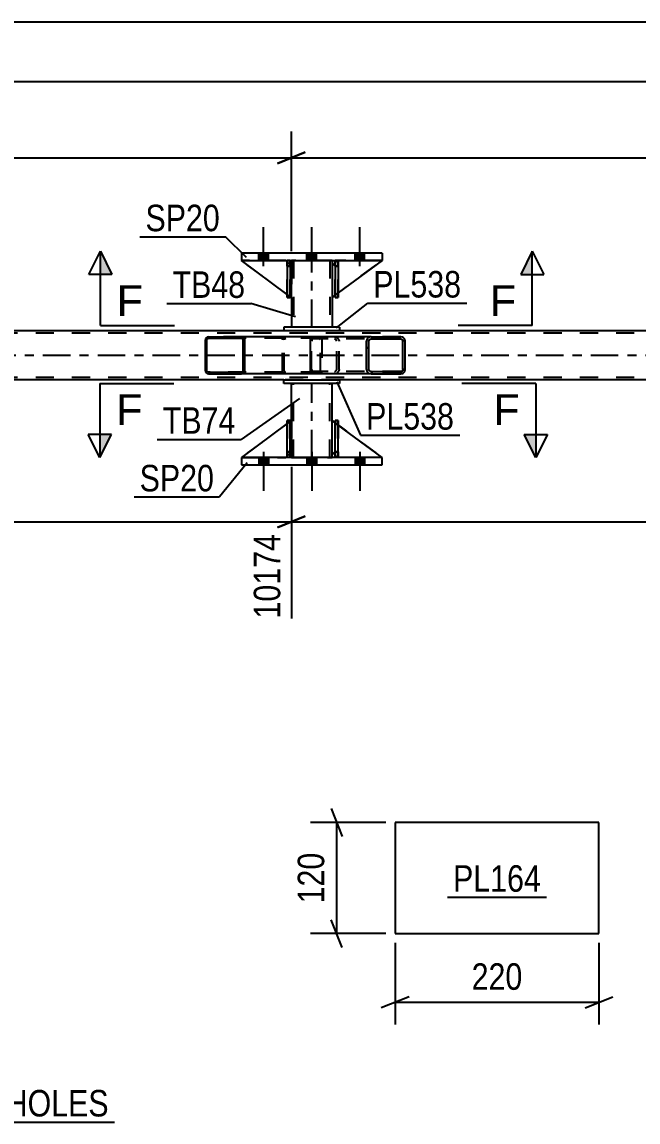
# Model space of a CAD drawing. Header units: millimetres. Extents: x 0 to 841, y 0 to 594.
# Drawn here: x 474.7 to 541.2, y 141.5 to 260.3 of the extents above; entities that cross this region are included whole.
import ezdxf

# ---------------------------------------------------------------- set-up
doc = ezdxf.new("R2010")
doc.units = ezdxf.units.MM
doc.linetypes.add('DXK_LINE_DOT2', pattern=[3.9198, 1.9599, -1.9599])
doc.linetypes.add('DXK_LINE_DOT3', pattern=[5.9187, 2.979, -0.9799, 0.9799, -0.9799])
doc.styles.add('Arial', font='ARIAL.TTF', dxfattribs={"height": 0.2})
doc.styles.add('Arial Narrow', font='ARIALN.TTF', dxfattribs={"height": 0.2})

# ---------------------------------------------------------------- blocks, each defined once
blk = doc.blocks.new('Part-318889209-2674 - 2549')
at = {"color": 7, "linetype": 'DXK_LINE_DOT2'}
for p, q in [((508.83, 217.25), (508.51, 217.25)), ((508.51, 213.85), (508.51, 217.25)), ((508.51, 213.25), (508.51, 217.25)), ((508.83, 217.25), (508.83, 213.85)), ((508.83, 213.25), (508.83, 217.25)), ((508.83, 213.85), (508.51, 213.85)), ((508.51, 213.25), (508.51, 213.85)), ((508.83, 213.85), (508.83, 213.25)), ((508.83, 213.25), (508.51, 213.25)), ((508.83, 213.25), (508.83, 213.25))]:
    blk.add_line(p, q, dxfattribs=at)
blk = doc.blocks.new('Part-318889209-2610 - 2549')
at = {"color": 2, "linetype": 'Continuous'}
for p, q in [((503.63, 234.53), (503.31, 234.53)), ((503.31, 234.53), (503.31, 230.53)), ((503.63, 234.53), (503.63, 234.53)), ((503.63, 234.53), (503.63, 230.53)), ((503.63, 230.53), (503.31, 230.53))]:
    blk.add_line(p, q, dxfattribs=at)
at = {"color": 7, "linetype": 'DXK_LINE_DOT2'}
for p, q in [((503.31, 233.93), (503.31, 234.53)), ((503.63, 233.93), (503.63, 234.53)), ((503.63, 234.53), (503.63, 234.53)), ((503.63, 233.93), (503.31, 233.93)), ((503.31, 233.93), (503.31, 230.53)), ((503.63, 230.53), (503.63, 233.93))]:
    blk.add_line(p, q, dxfattribs=at)
blk = doc.blocks.new('Part-318889209-2615 - 2549')
at = {"color": 2, "linetype": 'Continuous'}
for p, q in [((503.76, 217.25), (503.76, 221.25)), ((508.16, 217.25), (508.16, 221.25)), ((508.16, 213.25), (508.16, 213.85)), ((503.76, 213.25), (503.76, 213.85))]:
    blk.add_line(p, q, dxfattribs=at)
at = {"color": 7, "linetype": 'DXK_LINE_DOT2'}
for p, q in [((508.16, 221.25), (503.76, 221.25)), ((504, 213.25), (504, 221.25)), ((507.92, 213.25), (507.92, 221.25)), ((503.76, 213.85), (503.76, 217.25)), ((508.16, 213.85), (508.16, 217.25)), ((503.76, 213.25), (508.16, 213.25))]:
    blk.add_line(p, q, dxfattribs=at)
at = {"color": 7, "linetype": 'DXK_LINE_DOT3'}
blk.add_line((505.96, 213.25), (505.96, 221.25), dxfattribs=at)
blk = doc.blocks.new('Part-318889209-2620 - 2549')
at = {"color": 2, "linetype": 'Continuous'}
for p, q in [((502.96, 221.65), (508.96, 221.65)), ((502.96, 221.25), (502.96, 221.65)), ((508.96, 221.25), (502.96, 221.25)), ((508.96, 221.65), (508.96, 221.25))]:
    blk.add_line(p, q, dxfattribs=at)
blk = doc.blocks.new('Part-318889209-2625 - 2549')
at = {"color": 2, "linetype": 'Continuous'}
for p, q in [((508.96, 227.33), (502.96, 227.33)), ((502.96, 227.33), (502.96, 226.93)), ((508.96, 226.93), (502.96, 226.93)), ((508.96, 227.33), (508.96, 226.93))]:
    blk.add_line(p, q, dxfattribs=at)
blk = doc.blocks.new('Part-318889209-2630 - 2549')
at = {"color": 2, "linetype": 'Continuous'}
for p, q in [((503.76, 234.53), (503.76, 233.93)), ((508.16, 234.53), (508.16, 233.93)), ((503.76, 230.53), (503.76, 227.33)), ((508.16, 230.53), (508.16, 227.33))]:
    blk.add_line(p, q, dxfattribs=at)
at = {"color": 7, "linetype": 'DXK_LINE_DOT2'}
for p, q in [((508.16, 234.53), (503.76, 234.53)), ((504, 234.53), (504, 227.33)), ((507.92, 234.53), (507.92, 227.33)), ((503.76, 233.93), (503.76, 230.53)), ((508.16, 233.93), (508.16, 230.53)), ((508.16, 227.33), (503.76, 227.33))]:
    blk.add_line(p, q, dxfattribs=at)
at = {"color": 7, "linetype": 'DXK_LINE_DOT3'}
blk.add_line((505.96, 227.33), (505.96, 234.53), dxfattribs=at)
blk = doc.blocks.new('Part-318889209-2697 - 2549')
at = {"color": 7, "linetype": 'DXK_LINE_DOT2'}
for p, q in [((503.31, 233.93), (503.31, 234.53)), ((503.31, 234.53), (503.31, 234.53)), ((503.31, 234.53), (503.31, 230.53)), ((503.63, 234.53), (503.31, 234.53)), ((503.63, 233.93), (503.63, 234.53)), ((503.63, 230.53), (503.63, 234.53)), ((503.31, 230.53), (503.31, 233.93)), ((503.31, 233.93), (503.63, 233.93)), ((503.63, 233.93), (503.63, 230.53)), ((503.31, 230.53), (503.63, 230.53))]:
    blk.add_line(p, q, dxfattribs=at)
blk = doc.blocks.new('Part-318889209-2637 - 2549')
at = {"color": 2, "linetype": 'Continuous'}
for p, q in [((503.31, 213.25), (503.31, 217.25)), ((503.31, 217.25), (503.63, 217.25)), ((503.63, 213.25), (503.63, 217.25)), ((503.31, 213.25), (503.31, 213.25)), ((503.63, 213.25), (503.31, 213.25))]:
    blk.add_line(p, q, dxfattribs=at)
at = {"color": 7, "linetype": 'DXK_LINE_DOT2'}
for p, q in [((503.31, 217.25), (503.31, 213.85)), ((503.63, 213.85), (503.63, 217.25)), ((503.31, 213.85), (503.31, 213.25)), ((503.31, 213.85), (503.63, 213.85)), ((503.63, 213.25), (503.63, 213.85)), ((503.63, 213.25), (503.63, 213.25))]:
    blk.add_line(p, q, dxfattribs=at)
blk = doc.blocks.new('Part-318889209-2639 - 2549')
at = {"color": 7, "linetype": 'DXK_LINE_DOT2'}
for p, q in [((503.63, 217.25), (503.31, 217.25)), ((503.31, 213.85), (503.31, 217.25)), ((503.31, 213.25), (503.31, 217.25)), ((503.63, 217.25), (503.63, 213.85)), ((503.63, 213.25), (503.63, 217.25)), ((503.63, 213.85), (503.31, 213.85)), ((503.31, 213.25), (503.31, 213.85)), ((503.63, 213.85), (503.63, 213.25)), ((503.63, 213.25), (503.31, 213.25)), ((503.63, 213.25), (503.63, 213.25))]:
    blk.add_line(p, q, dxfattribs=at)
blk = doc.blocks.new('Part-318889209-2656 - 2549')
at = {"color": 2, "linetype": 'Continuous'}
for p, q in [((513.56, 235.33), (498.36, 235.33)), ((498.36, 235.33), (498.36, 234.53)), ((513.56, 235.33), (513.56, 234.53)), ((498.36, 234.53), (513.56, 234.53))]:
    blk.add_line(p, q, dxfattribs=at)
blk = doc.blocks.new('Part-318889209-2661 - 2549')
at = {"color": 2, "linetype": 'Continuous'}
for p, q in [((513.56, 213.25), (498.36, 213.25)), ((498.36, 213.25), (498.36, 212.45)), ((513.56, 212.45), (513.56, 213.25)), ((498.36, 212.45), (513.56, 212.45))]:
    blk.add_line(p, q, dxfattribs=at)
blk = doc.blocks.new('Part-318889209-2662 - 2549')
at = {"color": 7, "linetype": 'DXK_LINE_DOT2'}
for p, q in [((508.16, 213.85), (508.16, 217.25)), ((508.16, 217.25), (513.56, 213.25)), ((508.76, 213.25), (508.16, 213.85)), ((513.56, 213.25), (508.76, 213.25))]:
    blk.add_line(p, q, dxfattribs=at)
blk = doc.blocks.new('Part-318889209-2663 - 2549')
at = {"color": 2, "linetype": 'Continuous'}
for p, q in [((508.16, 213.85), (508.16, 217.25)), ((508.51, 216.99), (508.16, 217.25)), ((513.56, 213.25), (508.83, 216.75)), ((508.51, 213.49), (508.16, 213.85))]:
    blk.add_line(p, q, dxfattribs=at)
at = {"color": 7, "linetype": 'DXK_LINE_DOT2'}
for p, q in [((508.83, 216.75), (508.51, 216.99)), ((508.76, 213.25), (508.51, 213.49)), ((513.56, 213.25), (508.76, 213.25)), ((513.56, 213.25), (513.56, 213.25)), ((513.56, 213.25), (513.56, 213.25))]:
    blk.add_line(p, q, dxfattribs=at)
blk = doc.blocks.new('Part-318889209-2664 - 2549')
at = {"color": 7, "linetype": 'DXK_LINE_DOT2'}
for p, q in [((503.76, 217.25), (498.36, 213.25)), ((503.76, 213.85), (503.76, 217.25)), ((503.76, 217.25), (503.76, 213.85)), ((498.36, 213.25), (503.16, 213.25)), ((503.16, 213.25), (503.76, 213.85)), ((503.76, 213.85), (503.16, 213.25)), ((503.76, 213.85), (503.76, 213.85))]:
    blk.add_line(p, q, dxfattribs=at)
blk = doc.blocks.new('Part-318889209-2667 - 2549')
at = {"linetype": 'Continuous'}
h = blk.add_hatch(dxfattribs=at)
h.set_pattern_fill('', scale=0.7, style=0, pattern_type=0)
h.set_pattern_definition([(45, (516.03, 225.991), (-1.57154, 1.57154), [])])
h.paths.add_polyline_path([(516.07, 225.81), (516.03, 225.99), (515.92, 226.15), (515.76, 226.25), (515.57, 226.29), (512.38, 226.29), (512.19, 226.25), (512.03, 226.15), (511.92, 225.99), (511.88, 225.81), (511.88, 222.77), (511.92, 222.58), (512.03, 222.43), (512.19, 222.32), (512.38, 222.29), (515.57, 222.29), (515.76, 222.32), (515.92, 222.43), (516.03, 222.58), (516.07, 222.77)])
h.paths.add_polyline_path([(515.8, 222.68), (515.74, 222.6), (515.66, 222.55), (515.57, 222.53), (512.38, 222.53), (512.29, 222.55), (512.2, 222.6), (512.15, 222.68), (512.13, 222.77), (512.13, 225.81), (512.15, 225.9), (512.2, 225.98), (512.29, 226.03), (512.38, 226.05), (515.57, 226.05), (515.66, 226.03), (515.74, 225.98), (515.8, 225.9), (515.82, 225.81), (515.82, 222.77)])
at = {"color": 2, "linetype": 'Continuous'}
for p, q in [((505.81, 225.81), (505.83, 225.99)), ((505.81, 222.77), (505.81, 225.81)), ((505.83, 225.99), (505.89, 226.15)), ((505.89, 226.15), (505.98, 226.25)), ((505.98, 226.25), (506.08, 226.29)), ((512.38, 226.29), (506.08, 226.29)), ((511.92, 225.99), (511.88, 225.81)), ((511.88, 222.77), (511.88, 225.81)), ((512.13, 225.81), (512.15, 225.9)), ((512.13, 222.77), (512.13, 225.81)), ((512.15, 225.9), (512.2, 225.98)), ((512.38, 226.29), (512.19, 226.25)), ((512.2, 225.98), (512.29, 226.03)), ((512.29, 226.03), (512.38, 226.05)), ((512.38, 226.29), (515.57, 226.29)), ((512.38, 226.05), (515.57, 226.05)), ((515.76, 226.25), (515.57, 226.29)), ((515.57, 226.05), (515.66, 226.03)), ((515.66, 226.03), (515.74, 225.98)), ((515.74, 225.98), (515.8, 225.9)), ((515.8, 225.9), (515.82, 225.81)), ((515.82, 222.77), (515.82, 225.81)), ((516.07, 225.81), (516.03, 225.99)), ((516.07, 222.77), (516.07, 225.81)), ((505.83, 222.58), (505.81, 222.77)), ((505.89, 222.43), (505.83, 222.58)), ((505.98, 222.32), (505.89, 222.43)), ((506.08, 222.29), (505.98, 222.32)), ((512.38, 222.29), (506.08, 222.29)), ((511.88, 222.77), (511.92, 222.58)), ((512.15, 222.68), (512.13, 222.77)), ((512.2, 222.6), (512.15, 222.68)), ((512.19, 222.32), (512.38, 222.29)), ((512.29, 222.55), (512.2, 222.6)), ((512.38, 222.53), (512.29, 222.55)), ((512.38, 222.53), (515.57, 222.53)), ((512.38, 222.29), (515.57, 222.29)), ((515.66, 222.55), (515.57, 222.53)), ((515.57, 222.29), (515.76, 222.32)), ((515.74, 222.6), (515.66, 222.55)), ((515.8, 222.68), (515.74, 222.6)), ((515.82, 222.77), (515.8, 222.68)), ((516.03, 222.58), (516.07, 222.77))]:
    blk.add_line(p, q, dxfattribs=at)
at = {"color": 7, "linetype": 'DXK_LINE_DOT2'}
for p, q in [((505.96, 225.9), (505.95, 225.81)), ((505.95, 222.77), (505.95, 225.81)), ((505.98, 225.98), (505.96, 225.9)), ((506.03, 226.03), (505.98, 225.98)), ((506.08, 226.05), (506.03, 226.03)), ((515.57, 226.05), (506.08, 226.05)), ((507.07, 226.05), (507.07, 226.29)), ((508.42, 226.29), (508.61, 226.25)), ((508.51, 226.03), (508.42, 226.05)), ((508.59, 225.98), (508.51, 226.03)), ((508.65, 225.9), (508.59, 225.98)), ((508.67, 225.81), (508.65, 225.9)), ((508.67, 222.77), (508.67, 225.81)), ((508.88, 225.99), (508.92, 225.81)), ((508.92, 222.77), (508.92, 225.81)), ((515.57, 226.29), (512.38, 226.29)), ((505.95, 222.77), (505.96, 222.68)), ((505.96, 222.68), (505.98, 222.6)), ((505.98, 222.6), (506.03, 222.55)), ((506.03, 222.55), (506.08, 222.53)), ((515.57, 222.53), (506.08, 222.53)), ((507.07, 222.29), (507.07, 222.53)), ((508.42, 222.53), (508.51, 222.55)), ((508.61, 222.32), (508.42, 222.29)), ((508.51, 222.55), (508.59, 222.6)), ((508.59, 222.6), (508.65, 222.68)), ((508.65, 222.68), (508.67, 222.77)), ((508.92, 222.77), (508.88, 222.58)), ((515.57, 222.29), (512.38, 222.29))]:
    blk.add_line(p, q, dxfattribs=at)
for centre, start, end in [((508.43, 225.79), 23.8494, 68.8059), ((508.43, 222.78), 291.1941, 336.1506)]:
    blk.add_arc(centre, 0.492, start, end, dxfattribs=at)
at = {"color": 2, "linetype": 'Continuous'}
for centre, start, end in [((512.37, 225.79), 111.1941, 156.1506), ((515.58, 225.79), 23.8494, 68.8059), ((512.37, 222.78), 203.8494, 248.8059), ((515.58, 222.78), 291.1941, 336.1506)]:
    blk.add_arc(centre, 0.492, start, end, dxfattribs=at)
blk = doc.blocks.new('Part-318889209-2671 - 2549')
at = {"color": 2, "linetype": 'Continuous'}
for p, q in [((503.31, 216.92), (498.36, 213.25)), ((503.76, 217.25), (503.63, 217.15)), ((503.76, 213.85), (503.76, 217.25)), ((503.31, 213.4), (503.16, 213.25)), ((503.76, 213.85), (503.63, 213.72)), ((503.76, 213.85), (503.76, 213.85))]:
    blk.add_line(p, q, dxfattribs=at)
at = {"color": 7, "linetype": 'DXK_LINE_DOT2'}
for p, q in [((503.63, 217.15), (503.31, 216.92)), ((503.76, 213.85), (503.76, 217.25)), ((498.36, 213.25), (503.16, 213.25)), ((503.76, 213.85), (503.16, 213.25)), ((503.63, 213.72), (503.31, 213.4))]:
    blk.add_line(p, q, dxfattribs=at)
blk = doc.blocks.new('Part-318889209-2672 - 2549')
at = {"color": 2, "linetype": 'Continuous'}
for p, q in [((508.51, 213.25), (508.51, 217.25)), ((508.51, 217.25), (508.83, 217.25)), ((508.83, 213.25), (508.83, 217.25)), ((508.51, 213.25), (508.51, 213.25)), ((508.83, 213.25), (508.51, 213.25))]:
    blk.add_line(p, q, dxfattribs=at)
at = {"color": 7, "linetype": 'DXK_LINE_DOT2'}
for p, q in [((508.51, 217.25), (508.51, 213.85)), ((508.83, 213.85), (508.83, 217.25)), ((508.51, 213.85), (508.51, 213.25)), ((508.51, 213.85), (508.83, 213.85)), ((508.83, 213.25), (508.83, 213.85)), ((508.83, 213.25), (508.83, 213.25))]:
    blk.add_line(p, q, dxfattribs=at)
blk = doc.blocks.new('Part-318889209-2676 - 2549')
at = {"color": 7, "linetype": 'DXK_LINE_DOT2'}
for p, q in [((508.76, 234.53), (508.16, 233.93)), ((508.16, 230.53), (513.56, 234.53)), ((513.56, 234.53), (508.76, 234.53)), ((508.16, 233.93), (508.16, 230.53))]:
    blk.add_line(p, q, dxfattribs=at)
blk = doc.blocks.new('Part-318889209-2716 - 2549')
at = {"color": 2, "linetype": 'Continuous'}
for p, q in [((508.51, 234.28), (508.16, 233.93)), ((513.56, 234.53), (508.83, 231.03)), ((508.16, 233.93), (508.16, 230.53)), ((508.51, 230.79), (508.16, 230.53))]:
    blk.add_line(p, q, dxfattribs=at)
at = {"color": 7, "linetype": 'DXK_LINE_DOT2'}
for p, q in [((508.76, 234.53), (508.51, 234.28)), ((513.56, 234.53), (508.76, 234.53)), ((508.83, 231.03), (508.51, 230.79))]:
    blk.add_line(p, q, dxfattribs=at)
blk = doc.blocks.new('Part-318889209-2717 - 2549')
at = {"color": 7, "linetype": 'DXK_LINE_DOT2'}
for p, q in [((503.76, 230.53), (498.36, 234.53)), ((498.36, 234.53), (503.16, 234.53)), ((503.16, 234.53), (503.76, 233.93)), ((503.76, 233.93), (503.16, 234.53)), ((503.76, 233.93), (503.76, 230.53)), ((503.76, 233.93), (503.76, 233.93)), ((503.76, 233.93), (503.76, 230.53))]:
    blk.add_line(p, q, dxfattribs=at)
blk = doc.blocks.new('Part-318889209-2718 - 2549')
at = {"color": 2, "linetype": 'Continuous'}
for p, q in [((503.31, 230.86), (498.36, 234.53)), ((503.31, 234.37), (503.16, 234.53)), ((503.76, 233.93), (503.63, 234.05)), ((503.76, 233.93), (503.76, 233.93)), ((503.76, 230.53), (503.76, 233.93)), ((503.63, 230.62), (503.76, 230.53)), ((503.76, 230.53), (503.76, 230.53))]:
    blk.add_line(p, q, dxfattribs=at)
at = {"color": 7, "linetype": 'DXK_LINE_DOT2'}
for p, q in [((503.16, 234.53), (498.36, 234.53)), ((503.16, 234.53), (503.76, 233.93)), ((503.63, 234.05), (503.31, 234.37)), ((503.76, 233.93), (503.76, 230.53)), ((503.63, 230.62), (503.31, 230.86))]:
    blk.add_line(p, q, dxfattribs=at)
blk = doc.blocks.new('Part-318889209-2719 - 2549')
at = {"color": 2, "linetype": 'Continuous'}
for p, q in [((508.83, 234.53), (508.51, 234.53)), ((508.51, 234.53), (508.51, 230.53)), ((508.83, 234.53), (508.83, 234.53)), ((508.83, 234.53), (508.83, 230.53)), ((508.83, 230.53), (508.51, 230.53))]:
    blk.add_line(p, q, dxfattribs=at)
at = {"color": 7, "linetype": 'DXK_LINE_DOT2'}
for p, q in [((508.51, 233.93), (508.51, 234.53)), ((508.83, 233.93), (508.83, 234.53)), ((508.83, 234.53), (508.83, 234.53)), ((508.83, 233.93), (508.51, 233.93)), ((508.51, 233.93), (508.51, 230.53)), ((508.83, 230.53), (508.83, 233.93))]:
    blk.add_line(p, q, dxfattribs=at)
blk = doc.blocks.new('Part-318889209-2721 - 2549')
at = {"color": 7, "linetype": 'DXK_LINE_DOT2'}
for p, q in [((508.51, 233.93), (508.51, 234.53)), ((508.51, 234.53), (508.51, 234.53)), ((508.51, 234.53), (508.51, 230.53)), ((508.83, 234.53), (508.51, 234.53)), ((508.83, 233.93), (508.83, 234.53)), ((508.83, 230.53), (508.83, 234.53)), ((508.51, 230.53), (508.51, 233.93)), ((508.51, 233.93), (508.83, 233.93)), ((508.83, 233.93), (508.83, 230.53)), ((508.51, 230.53), (508.83, 230.53))]:
    blk.add_line(p, q, dxfattribs=at)
blk = doc.blocks.new('Part-318889209-2780 - 2549')
at = {"color": 2, "linetype": 'Continuous'}
for p, q in [((502.96, 226.93), (253.74, 226.93)), ((673.23, 226.93), (508.96, 226.93)), ((502.96, 221.65), (253.74, 221.65)), ((673.23, 221.65), (508.96, 221.65))]:
    blk.add_line(p, q, dxfattribs=at)
at = {"color": 7, "linetype": 'DXK_LINE_DOT2'}
for p, q in [((508.96, 226.93), (502.96, 226.93)), ((772.08, 226.69), (109.96, 226.69)), ((772.08, 221.89), (109.96, 221.89)), ((508.96, 221.65), (502.96, 221.65))]:
    blk.add_line(p, q, dxfattribs=at)
at = {"color": 7, "linetype": 'DXK_LINE_DOT3'}
blk.add_line((109.96, 224.29), (772.08, 224.29), dxfattribs=at)
blk = doc.blocks.new('Part-318889209-2782 - 2549')
at = {"linetype": 'Continuous'}
h = blk.add_hatch(dxfattribs=at)
h.set_pattern_fill('', scale=0.7, style=0, pattern_type=0)
h.set_pattern_definition([(45, (498.6972, 226.0898), (-1.57154, 1.57154), [])])
h.paths.add_polyline_path([(498.72, 225.97), (498.7, 226.09), (498.62, 226.19), (498.51, 226.26), (498.38, 226.29), (494.81, 226.29), (494.68, 226.26), (494.57, 226.19), (494.49, 226.09), (494.47, 225.97), (494.47, 222.61), (494.49, 222.48), (494.57, 222.38), (494.68, 222.31), (494.81, 222.29), (498.38, 222.29), (498.51, 222.31), (498.62, 222.38), (498.7, 222.48), (498.72, 222.61)])
h.paths.add_polyline_path([(498.54, 222.55), (498.5, 222.49), (498.45, 222.46), (498.38, 222.45), (494.81, 222.45), (494.74, 222.46), (494.69, 222.49), (494.65, 222.55), (494.64, 222.61), (494.64, 225.97), (494.65, 226.03), (494.69, 226.08), (494.74, 226.12), (494.81, 226.13), (498.38, 226.13), (498.45, 226.12), (498.5, 226.08), (498.54, 226.03), (498.55, 225.97), (498.55, 222.61)])
at = {"color": 2, "linetype": 'Continuous'}
for p, q in [((494.49, 226.09), (494.47, 225.97)), ((494.47, 222.61), (494.47, 225.97)), ((494.64, 225.97), (494.65, 226.03)), ((494.64, 222.61), (494.64, 225.97)), ((494.65, 226.03), (494.69, 226.08)), ((494.81, 226.29), (494.68, 226.26)), ((494.69, 226.08), (494.74, 226.12)), ((494.74, 226.12), (494.81, 226.13)), ((494.81, 226.29), (498.38, 226.29)), ((494.81, 226.13), (498.38, 226.13)), ((506.08, 226.29), (498.38, 226.29)), ((498.51, 226.26), (498.38, 226.29)), ((498.38, 226.13), (498.45, 226.12)), ((498.45, 226.12), (498.5, 226.08)), ((498.5, 226.08), (498.54, 226.03)), ((498.54, 226.03), (498.55, 225.97)), ((498.55, 222.61), (498.55, 225.97)), ((498.72, 225.97), (498.7, 226.09)), ((498.72, 222.61), (498.72, 225.97)), ((494.47, 222.61), (494.49, 222.48)), ((494.65, 222.55), (494.64, 222.61)), ((494.69, 222.49), (494.65, 222.55)), ((494.68, 222.31), (494.81, 222.29)), ((494.74, 222.46), (494.69, 222.49)), ((494.81, 222.45), (494.74, 222.46)), ((494.81, 222.45), (498.38, 222.45)), ((494.81, 222.29), (498.38, 222.29)), ((498.45, 222.46), (498.38, 222.45)), ((498.38, 222.29), (498.51, 222.31)), ((506.08, 222.29), (498.38, 222.29)), ((498.5, 222.49), (498.45, 222.46)), ((498.54, 222.55), (498.5, 222.49)), ((498.55, 222.61), (498.54, 222.55)), ((498.7, 222.48), (498.72, 222.61))]:
    blk.add_line(p, q, dxfattribs=at)
at = {"color": 7, "linetype": 'DXK_LINE_DOT2'}
for p, q in [((498.38, 226.29), (494.81, 226.29)), ((506.73, 226.13), (494.81, 226.13)), ((502.82, 225.97), (502.84, 226.09)), ((502.82, 222.61), (502.82, 225.97)), ((503, 226.03), (502.99, 225.97)), ((502.99, 222.61), (502.99, 225.97)), ((503.04, 226.08), (503, 226.03)), ((503.03, 226.26), (503.16, 226.29)), ((503.04, 226.08), (503.05, 226.09)), ((503.05, 226.09), (503.09, 226.12)), ((503.09, 226.12), (503.16, 226.13)), ((506.73, 226.29), (506.08, 226.29)), ((506.73, 226.29), (506.86, 226.26)), ((506.8, 226.12), (506.73, 226.13)), ((506.85, 226.08), (506.8, 226.12)), ((506.89, 226.03), (506.85, 226.08)), ((506.9, 225.97), (506.89, 226.03)), ((506.9, 222.61), (506.9, 225.97)), ((507.05, 226.09), (507.07, 225.99)), ((507.07, 225.99), (507.07, 225.97)), ((507.07, 225.97), (507.07, 222.61)), ((506.73, 222.45), (494.81, 222.45)), ((498.38, 222.29), (494.81, 222.29)), ((502.84, 222.48), (502.82, 222.61)), ((502.99, 222.61), (503, 222.55)), ((503, 222.55), (503.04, 222.49)), ((503.16, 222.29), (503.03, 222.31)), ((503.04, 222.49), (503.05, 222.48)), ((503.05, 222.48), (503.09, 222.46)), ((503.09, 222.46), (503.16, 222.45)), ((506.73, 222.29), (506.08, 222.29)), ((506.73, 222.45), (506.8, 222.46)), ((506.86, 222.31), (506.73, 222.29)), ((506.8, 222.46), (506.85, 222.49)), ((506.85, 222.49), (506.89, 222.55)), ((506.89, 222.55), (506.9, 222.61)), ((507.07, 222.61), (507.05, 222.48))]:
    blk.add_line(p, q, dxfattribs=at)
at = {"color": 2, "linetype": 'Continuous'}
for centre, start, end in [((494.79, 225.95), 110.7583, 155.68), ((498.4, 225.95), 24.32, 69.2417), ((494.79, 222.62), 204.32, 249.2417), ((498.4, 222.62), 290.7583, 335.68)]:
    blk.add_arc(centre, 0.331, start, end, dxfattribs=at)
at = {"color": 7, "linetype": 'DXK_LINE_DOT2'}
for centre, start, end in [((503.14, 225.95), 110.7583, 155.68), ((506.75, 225.95), 24.32, 69.2417), ((503.14, 222.62), 204.32, 249.2417), ((506.75, 222.62), 290.7583, 335.68)]:
    blk.add_arc(centre, 0.331, start, end, dxfattribs=at)
blk = doc.blocks.new('Bolt-318889209-2812 - 2549')
at = {"linetype": 'Continuous'}
for points in [[(501.28, 213.25), (500.24, 213.25), (500.24, 212.45), (501.28, 212.45)], [(501.28, 213.25), (500.24, 213.25), (500.24, 212.45), (501.28, 212.45)], [(501.28, 213.25), (500.24, 213.25), (500.24, 212.45), (501.28, 212.45)], [(506.48, 213.25), (505.44, 213.25), (505.44, 212.45), (506.48, 212.45)], [(506.48, 213.25), (505.44, 213.25), (505.44, 212.45), (506.48, 212.45)], [(511.68, 213.25), (510.64, 213.25), (510.64, 212.45), (511.68, 212.45)], [(511.68, 213.25), (510.64, 213.25), (510.64, 212.45), (511.68, 212.45)], [(511.68, 213.25), (510.64, 213.25), (510.64, 212.45), (511.68, 212.45)]]:
    blk.add_hatch(color=1, dxfattribs=at).paths.add_polyline_path(points)
at = {"color": 1, "linetype": 'Continuous'}
for p, q in [((500.76, 213.85), (500.76, 209.65)), ((500.76, 213.85), (500.76, 209.65)), ((500.76, 213.85), (500.76, 209.65)), ((505.96, 213.85), (505.96, 209.65)), ((505.96, 213.85), (505.96, 209.65)), ((511.16, 213.85), (511.16, 209.65)), ((511.16, 213.85), (511.16, 209.65)), ((511.16, 213.85), (511.16, 209.65)), ((500.24, 213.25), (500.24, 212.45)), ((500.24, 213.25), (500.24, 212.45)), ((500.24, 213.25), (500.24, 212.45)), ((501.28, 213.25), (501.28, 212.45)), ((501.28, 213.25), (501.28, 212.45)), ((501.28, 213.25), (501.28, 212.45)), ((505.44, 213.25), (505.44, 212.45)), ((505.44, 213.25), (505.44, 212.45)), ((506.48, 213.25), (506.48, 212.45)), ((506.48, 213.25), (506.48, 212.45)), ((510.64, 213.25), (510.64, 212.45)), ((510.64, 213.25), (510.64, 212.45)), ((510.64, 213.25), (510.64, 212.45)), ((511.68, 213.25), (511.68, 212.45)), ((511.68, 213.25), (511.68, 212.45)), ((511.68, 213.25), (511.68, 212.45))]:
    blk.add_line(p, q, dxfattribs=at)
blk = doc.blocks.new('Bolt-318889209-2813 - 2549')
at = {"linetype": 'Continuous'}
for points in [[(500.24, 234.53), (501.28, 234.53), (501.28, 235.33), (500.24, 235.33)], [(500.24, 234.53), (501.28, 234.53), (501.28, 235.33), (500.24, 235.33)], [(500.24, 234.53), (501.28, 234.53), (501.28, 235.33), (500.24, 235.33)], [(505.44, 234.53), (506.48, 234.53), (506.48, 235.33), (505.44, 235.33)], [(505.44, 234.53), (506.48, 234.53), (506.48, 235.33), (505.44, 235.33)], [(510.64, 234.53), (511.68, 234.53), (511.68, 235.33), (510.64, 235.33)], [(510.64, 234.53), (511.68, 234.53), (511.68, 235.33), (510.64, 235.33)], [(510.64, 234.53), (511.68, 234.53), (511.68, 235.33), (510.64, 235.33)]]:
    blk.add_hatch(color=1, dxfattribs=at).paths.add_polyline_path(points)
at = {"color": 1, "linetype": 'Continuous'}
for p, q in [((500.76, 233.93), (500.76, 238.13)), ((500.76, 233.93), (500.76, 238.13)), ((500.76, 233.93), (500.76, 238.13)), ((505.96, 233.93), (505.96, 238.13)), ((505.96, 233.93), (505.96, 238.13)), ((511.16, 233.93), (511.16, 238.13)), ((511.16, 233.93), (511.16, 238.13)), ((511.16, 233.93), (511.16, 238.13)), ((500.24, 234.53), (500.24, 235.33)), ((500.24, 234.53), (500.24, 235.33)), ((500.24, 234.53), (500.24, 235.33)), ((501.28, 234.53), (501.28, 235.33)), ((501.28, 234.53), (501.28, 235.33)), ((501.28, 234.53), (501.28, 235.33)), ((505.44, 234.53), (505.44, 235.33)), ((505.44, 234.53), (505.44, 235.33)), ((506.48, 234.53), (506.48, 235.33)), ((506.48, 234.53), (506.48, 235.33)), ((510.64, 234.53), (510.64, 235.33)), ((510.64, 234.53), (510.64, 235.33)), ((510.64, 234.53), (510.64, 235.33)), ((511.68, 234.53), (511.68, 235.33)), ((511.68, 234.53), (511.68, 235.33)), ((511.68, 234.53), (511.68, 235.33))]:
    blk.add_line(p, q, dxfattribs=at)
blk = doc.blocks.new('Part-318889209-8035 - 8031')
at = {"color": 2, "linetype": 'Continuous'}
for p, q in [((514.98, 173.83), (514.98, 161.83)), ((536.99, 173.83), (514.98, 173.83)), ((536.99, 161.83), (536.99, 173.83)), ((514.98, 161.83), (536.99, 161.83))]:
    blk.add_line(p, q, dxfattribs=at)
blk = doc.blocks.new('StraightDimension-318889209-3051 - 2549')
at = {"color": 7, "linetype": 'Continuous'}
for p, q in [((503.76, 212.25), (503.76, 195.86)), ((674.02, 212.25), (674.02, 195.86)), ((505.26, 206.9), (502.26, 205.7)), ((672.52, 205.7), (675.52, 206.9)), ((503.76, 206.3), (674.02, 206.3))]:
    blk.add_line(p, q, dxfattribs=at)
at = {"color": 0}
blk.add_wipeout([(593.15, 207.05), (593.15, 211.25), (584.63, 211.25), (584.63, 207.05)], dxfattribs=at)
at = {"color": 3, "style": 'Arial Narrow'}
blk.add_text('4257', height=2.863, dxfattribs=at).set_placement((585.23, 207.65))
at = {"color": 0, "linetype": 'Continuous'}
blk.add_wipeout([(673.42, 205.6), (669.22, 205.6), (669.22, 195.26), (673.42, 195.26)], dxfattribs=at)
at = {"color": 3, "linetype": 'Continuous', "style": 'Arial Narrow'}
blk.add_text('14430', height=2.863, rotation=90.0002, dxfattribs=at).set_placement((672.82, 195.86))
blk = doc.blocks.new('StraightDimension-318889209-2928 - 2549')
at = {"color": 7, "linetype": 'Continuous'}
for p, q in [((503.76, 235.53), (503.76, 248.47)), ((674.02, 235.53), (674.02, 248.47)), ((505.26, 246.22), (502.26, 245.02)), ((672.52, 245.02), (675.52, 246.22)), ((503.76, 245.62), (674.02, 245.62))]:
    blk.add_line(p, q, dxfattribs=at)
at = {"color": 0}
blk.add_wipeout([(593.15, 246.37), (593.15, 250.57), (584.63, 250.57), (584.63, 246.37)], dxfattribs=at)
at = {"color": 3, "style": 'Arial Narrow'}
blk.add_text('4257', height=2.863, dxfattribs=at).set_placement((585.23, 246.97))
blk = doc.blocks.new('StraightDimension-318889209-2882 - 2549')
at = {"color": 7, "linetype": 'Continuous'}
blk.add_line((99.74, 253.87), (782.3, 253.87), dxfattribs=at)
blk = doc.blocks.new('StraightDimension-318889209-2903 - 2549')
at = {"color": 7, "linetype": 'Continuous'}
blk.add_line((99.1, 260.29), (782.94, 260.29), dxfattribs=at)
blk = doc.blocks.new('StraightDimension-318889209-2922 - 2549')
at = {"color": 7, "linetype": 'Continuous'}
for p, q in [((503.76, 235.53), (503.76, 248.47)), ((502.26, 245.02), (505.26, 246.22)), ((248.54, 245.62), (503.76, 245.62))]:
    blk.add_line(p, q, dxfattribs=at)
blk = doc.blocks.new('StraightDimension-318889209-3045 - 2549')
at = {"color": 7, "linetype": 'Continuous'}
for p, q in [((503.76, 212.25), (503.76, 195.86)), ((502.26, 205.7), (505.26, 206.9)), ((248.54, 206.3), (503.76, 206.3))]:
    blk.add_line(p, q, dxfattribs=at)
at = {"color": 0, "linetype": 'Continuous'}
blk.add_wipeout([(503.16, 205.6), (498.96, 205.6), (498.96, 195.26), (503.16, 195.26)], dxfattribs=at)
at = {"color": 3, "linetype": 'Continuous', "style": 'Arial Narrow'}
blk.add_text('10174', height=2.863, rotation=90.0002, dxfattribs=at).set_placement((502.56, 195.86))
blk = doc.blocks.new('StraightDimension-318889209-8037 - 8031')
at = {"color": 7, "linetype": 'Continuous'}
for p, q in [((508.06, 175.33), (509.26, 172.33)), ((513.98, 173.83), (505.81, 173.83)), ((508.66, 161.83), (508.66, 173.83)), ((509.26, 160.33), (508.06, 163.33)), ((513.98, 161.83), (505.81, 161.83))]:
    blk.add_line(p, q, dxfattribs=at)
at = {"color": 0}
blk.add_wipeout([(507.91, 171.17), (503.71, 171.17), (503.71, 164.49), (507.91, 164.49)], dxfattribs=at)
at = {"color": 3, "style": 'Arial Narrow'}
blk.add_text('120', height=2.863, rotation=90.0002, dxfattribs=at).set_placement((507.31, 165.09))
blk = doc.blocks.new('StraightDimension-318889209-8048 - 8031')
at = {"color": 7, "linetype": 'Continuous'}
for p, q in [((514.98, 160.83), (514.98, 152.01)), ((536.99, 160.83), (536.99, 152.01)), ((516.48, 155.01), (513.48, 153.81)), ((535.49, 153.81), (538.49, 155.01)), ((514.98, 154.41), (536.99, 154.41))]:
    blk.add_line(p, q, dxfattribs=at)
at = {"color": 0}
blk.add_wipeout([(529.32, 155.16), (529.32, 159.36), (522.64, 159.36), (522.64, 155.16)], dxfattribs=at)
at = {"color": 3, "style": 'Arial Narrow'}
blk.add_text('220', height=2.863, dxfattribs=at).set_placement((523.24, 155.76))
blk = doc.blocks.new('Mark-318889209-2626 - 2549')
at = {"color": 30, "linetype": 'Continuous'}
for p in [(490.32, 229.89), (504.21, 228.45)]:
    blk.add_line(p, (499.38, 229.89), dxfattribs=at)
at = {"color": 0}
blk.add_wipeout([(498.78, 230.49), (498.78, 233.49), (490.92, 233.49), (490.92, 230.49)], dxfattribs=at)
blk.add_wipeout([(498.78, 230.49), (498.78, 233.49), (490.92, 233.49), (490.92, 230.49)], dxfattribs=at)
at = {"color": 3, "style": 'Arial Narrow'}
blk.add_text('TB48', height=2.863, dxfattribs=at).set_placement((490.92, 230.49))
blk = doc.blocks.new('Mark-318889209-2611 - 2549')
at = {"color": 30, "linetype": 'Continuous'}
for p in [(504.65, 219.64), (489.27, 215.21)]:
    blk.add_line(p, (498.32, 215.21), dxfattribs=at)
at = {"color": 0}
blk.add_wipeout([(497.72, 215.81), (497.72, 218.81), (489.87, 218.81), (489.87, 215.81)], dxfattribs=at)
blk.add_wipeout([(497.72, 215.81), (497.72, 218.81), (489.87, 218.81), (489.87, 215.81)], dxfattribs=at)
at = {"color": 3, "style": 'Arial Narrow'}
blk.add_text('TB74', height=2.863, dxfattribs=at).set_placement((489.87, 215.81))
blk = doc.blocks.new('Mark-318889209-2616 - 2549')
at = {"color": 30, "linetype": 'Continuous'}
for p, q in [((508.69, 221.41), (511.24, 215.66)), ((511.24, 215.66), (521.95, 215.66))]:
    blk.add_line(p, q, dxfattribs=at)
at = {"color": 0}
blk.add_wipeout([(521.35, 216.26), (521.35, 219.26), (511.84, 219.26), (511.84, 216.26)], dxfattribs=at)
blk.add_wipeout([(521.35, 216.26), (521.35, 219.26), (511.84, 219.26), (511.84, 216.26)], dxfattribs=at)
at = {"color": 3, "style": 'Arial Narrow'}
blk.add_text('PL538', height=2.863, dxfattribs=at).set_placement((511.84, 216.26))
blk = doc.blocks.new('Mark-318889209-2621 - 2549')
at = {"color": 30, "linetype": 'Continuous'}
for p, q in [((508.64, 227.24), (512.01, 229.93)), ((512.01, 229.93), (522.71, 229.93))]:
    blk.add_line(p, q, dxfattribs=at)
at = {"color": 0}
blk.add_wipeout([(522.11, 230.53), (522.11, 233.53), (512.61, 233.53), (512.61, 230.53)], dxfattribs=at)
blk.add_wipeout([(522.11, 230.53), (522.11, 233.53), (512.61, 233.53), (512.61, 230.53)], dxfattribs=at)
at = {"color": 3, "style": 'Arial Narrow'}
blk.add_text('PL538', height=2.863, dxfattribs=at).set_placement((512.61, 230.53))
blk = doc.blocks.new('Mark-318889209-2652 - 2549')
at = {"color": 30, "linetype": 'Continuous'}
for p in [(487.4, 237.09), (498.93, 234.86)]:
    blk.add_line(p, (496.64, 237.09), dxfattribs=at)
at = {"color": 0}
blk.add_wipeout([(496.04, 237.69), (496.04, 240.69), (488, 240.69), (488, 237.69)], dxfattribs=at)
blk.add_wipeout([(496.04, 237.69), (496.04, 240.69), (488, 240.69), (488, 237.69)], dxfattribs=at)
at = {"color": 3, "style": 'Arial Narrow'}
blk.add_text('SP20', height=2.863, dxfattribs=at).set_placement((488, 237.69))
blk = doc.blocks.new('Mark-318889209-2657 - 2549')
at = {"color": 30, "linetype": 'Continuous'}
for p in [(499, 212.69), (486.77, 208.99)]:
    blk.add_line(p, (496.01, 208.99), dxfattribs=at)
at = {"color": 0}
blk.add_wipeout([(495.41, 209.59), (495.41, 212.59), (487.37, 212.59), (487.37, 209.59)], dxfattribs=at)
blk.add_wipeout([(495.41, 209.59), (495.41, 212.59), (487.37, 212.59), (487.37, 209.59)], dxfattribs=at)
at = {"color": 3, "style": 'Arial Narrow'}
blk.add_text('SP20', height=2.863, dxfattribs=at).set_placement((487.37, 209.59))
blk = doc.blocks.new('SectionMark-318889209-3091 - 2549')
at = {"linetype": 'Continuous'}
for points in [[(484.38, 233.02), (483.13, 233.02), (483.13, 235.52)], [(529.79, 233.02), (528.54, 233.02), (529.79, 235.52)]]:
    blk.add_hatch(color=6, dxfattribs=at).paths.add_polyline_path(points)
at = {"color": 6, "linetype": 'Continuous'}
for p, q in [((481.88, 233.02), (483.13, 235.52)), ((483.13, 227.52), (483.13, 235.52)), ((483.13, 235.52), (484.38, 233.02)), ((529.79, 235.52), (528.54, 233.02)), ((529.79, 227.52), (529.79, 235.52)), ((529.79, 235.52), (531.04, 233.02)), ((484.38, 233.02), (481.88, 233.02)), ((528.54, 233.02), (531.04, 233.02)), ((483.13, 227.52), (491.13, 227.52)), ((529.79, 227.52), (521.79, 227.52))]:
    blk.add_line(p, q, dxfattribs=at)
at = {"color": 0, "linetype": 'Continuous'}
for points in [[(487.73, 228.52), (487.73, 232.02), (484.88, 232.02), (484.88, 228.52)], [(528.04, 228.52), (528.04, 232.02), (525.19, 232.02), (525.19, 228.52)]]:
    blk.add_wipeout(points, dxfattribs=at)
at = {"color": 3, "linetype": 'Continuous', "style": 'Arial'}
for p in [(484.88, 228.52), (525.19, 228.52)]:
    blk.add_text('F', height=3.34, dxfattribs=at).set_placement(p)
blk = doc.blocks.new('SectionMark-318889209-3093 - 2549')
at = {"linetype": 'Continuous'}
for points in [[(483.07, 215.75), (484.32, 215.75), (483.07, 213.25)], [(528.93, 215.75), (530.18, 215.75), (530.18, 213.25)]]:
    blk.add_hatch(color=6, dxfattribs=at).paths.add_polyline_path(points)
at = {"color": 6, "linetype": 'Continuous'}
for p, q in [((483.07, 221.25), (491.07, 221.25)), ((483.07, 221.25), (483.07, 213.25)), ((530.18, 221.25), (522.18, 221.25)), ((530.18, 221.25), (530.18, 213.25)), ((483.07, 213.25), (481.82, 215.75)), ((484.32, 215.75), (481.82, 215.75)), ((483.07, 213.25), (484.32, 215.75)), ((528.93, 215.75), (531.43, 215.75)), ((530.18, 213.25), (528.93, 215.75)), ((531.43, 215.75), (530.18, 213.25))]:
    blk.add_line(p, q, dxfattribs=at)
at = {"color": 0, "linetype": 'Continuous'}
for points in [[(487.67, 216.75), (487.67, 220.25), (484.82, 220.25), (484.82, 216.75)], [(528.43, 216.75), (528.43, 220.25), (525.58, 220.25), (525.58, 216.75)]]:
    blk.add_wipeout(points, dxfattribs=at)
at = {"color": 3, "linetype": 'Continuous', "style": 'Arial'}
for p in [(484.82, 216.75), (525.58, 216.75)]:
    blk.add_text('F', height=3.34, dxfattribs=at).set_placement(p)
blk = doc.blocks.new('Mark-318889209-8033 - 8031')
at = {"color": 30, "linetype": 'Continuous'}
blk.add_line((520.63, 165.75), (531.33, 165.75), dxfattribs=at)
at = {"color": 0}
blk.add_wipeout([(530.73, 166.35), (530.73, 169.35), (521.23, 169.35), (521.23, 166.35)], dxfattribs=at)
blk.add_wipeout([(530.73, 166.35), (530.73, 169.35), (521.23, 169.35), (521.23, 166.35)], dxfattribs=at)
at = {"color": 3, "style": 'Arial Narrow'}
blk.add_text('PL164', height=2.863, dxfattribs=at).set_placement((521.23, 166.35))
blk = doc.blocks.new('Mark-318889209-8248 - 8246')
at = {"color": 7, "linetype": 'Continuous'}
for p, q in [((445.62, 157.66), (457.9, 141.48)), ((457.9, 141.48), (484.64, 141.48))]:
    blk.add_line(p, q, dxfattribs=at)
at = {"color": 0}
for points in [[(460.33, 142.08), (460.33, 145.08), (458.5, 145.08), (458.5, 142.08)], [(463.06, 142.08), (463.06, 145.08), (461.23, 145.08), (461.23, 142.08)], [(467.62, 142.08), (467.62, 145.08), (463.96, 145.08), (463.96, 142.08)], [(484.04, 142.08), (484.04, 145.08), (468.52, 145.08), (468.52, 142.08)]]:
    blk.add_wipeout(points, dxfattribs=at)
for points in [[(460.33, 142.08), (460.33, 145.08), (458.5, 145.08), (458.5, 142.08)], [(463.06, 142.08), (463.06, 145.08), (461.23, 145.08), (461.23, 142.08)], [(467.62, 142.08), (467.62, 145.08), (463.96, 145.08), (463.96, 142.08)], [(484.04, 142.08), (484.04, 145.08), (468.52, 145.08), (468.52, 142.08)]]:
    blk.add_wipeout(points, dxfattribs=at)
at = {"color": 3, "style": 'Arial Narrow'}
for s, height, p in [('4', 2.86, (458.5, 142.08)), ('18', 2.863, (463.96, 142.08)), ('Ø  HOLES', 2.863, (468.52, 142.08)), ('#', 2.86, (461.23, 142.08))]:
    blk.add_text(s, height=height, dxfattribs=at).set_placement(p)

msp = doc.modelspace()

# ---------------------------------------------------------------- block references
for name in ['Bolt-318889209-2813 - 2549', 'Part-318889209-2656 - 2549', 'Part-318889209-2717 - 2549', 'Part-318889209-2718 - 2549', 'Part-318889209-2610 - 2549', 'Part-318889209-2697 - 2549', 'Part-318889209-2630 - 2549', 'Part-318889209-2676 - 2549', 'Part-318889209-2716 - 2549', 'Part-318889209-2719 - 2549', 'Part-318889209-2721 - 2549', 'Part-318889209-2780 - 2549', 'Part-318889209-2625 - 2549', 'Part-318889209-2782 - 2549', 'Part-318889209-2667 - 2549', 'Part-318889209-2620 - 2549', 'Part-318889209-2615 - 2549', 'Part-318889209-2664 - 2549', 'Part-318889209-2671 - 2549', 'Part-318889209-2637 - 2549', 'Part-318889209-2639 - 2549', 'Part-318889209-2662 - 2549', 'Part-318889209-2663 - 2549', 'Part-318889209-2674 - 2549', 'Part-318889209-2672 - 2549', 'Bolt-318889209-2812 - 2549', 'Part-318889209-2661 - 2549', 'StraightDimension-318889209-8037 - 8031', 'Part-318889209-8035 - 8031', 'Mark-318889209-8248 - 8246']:
    msp.add_blockref(name, (0, 0))

# ---------------------------------------------------------------- next in the draw order: block references
for name in ['StraightDimension-318889209-2928 - 2549', 'Mark-318889209-2616 - 2549', 'Mark-318889209-2611 - 2549', 'StraightDimension-318889209-3051 - 2549', 'Mark-318889209-8033 - 8031', 'StraightDimension-318889209-8048 - 8031']:
    msp.add_blockref(name, (0, 0))

# ---------------------------------------------------------------- next in the draw order: block references
for name in ['StraightDimension-318889209-2882 - 2549', 'StraightDimension-318889209-3045 - 2549']:
    msp.add_blockref(name, (0, 0))

# ---------------------------------------------------------------- next in the draw order: block references
for name in ['StraightDimension-318889209-2903 - 2549', 'Mark-318889209-2657 - 2549']:
    msp.add_blockref(name, (0, 0))

# ---------------------------------------------------------------- next in the draw order: block references
for name in ['StraightDimension-318889209-2922 - 2549', 'Mark-318889209-2626 - 2549', 'Mark-318889209-2621 - 2549', 'SectionMark-318889209-3093 - 2549']:
    msp.add_blockref(name, (0, 0))

# ---------------------------------------------------------------- next in the draw order: block references
msp.add_blockref('Mark-318889209-2652 - 2549', (0, 0))

# ---------------------------------------------------------------- next in the draw order: block references
msp.add_blockref('SectionMark-318889209-3091 - 2549', (0, 0))

doc.saveas('drawing.dxf')
